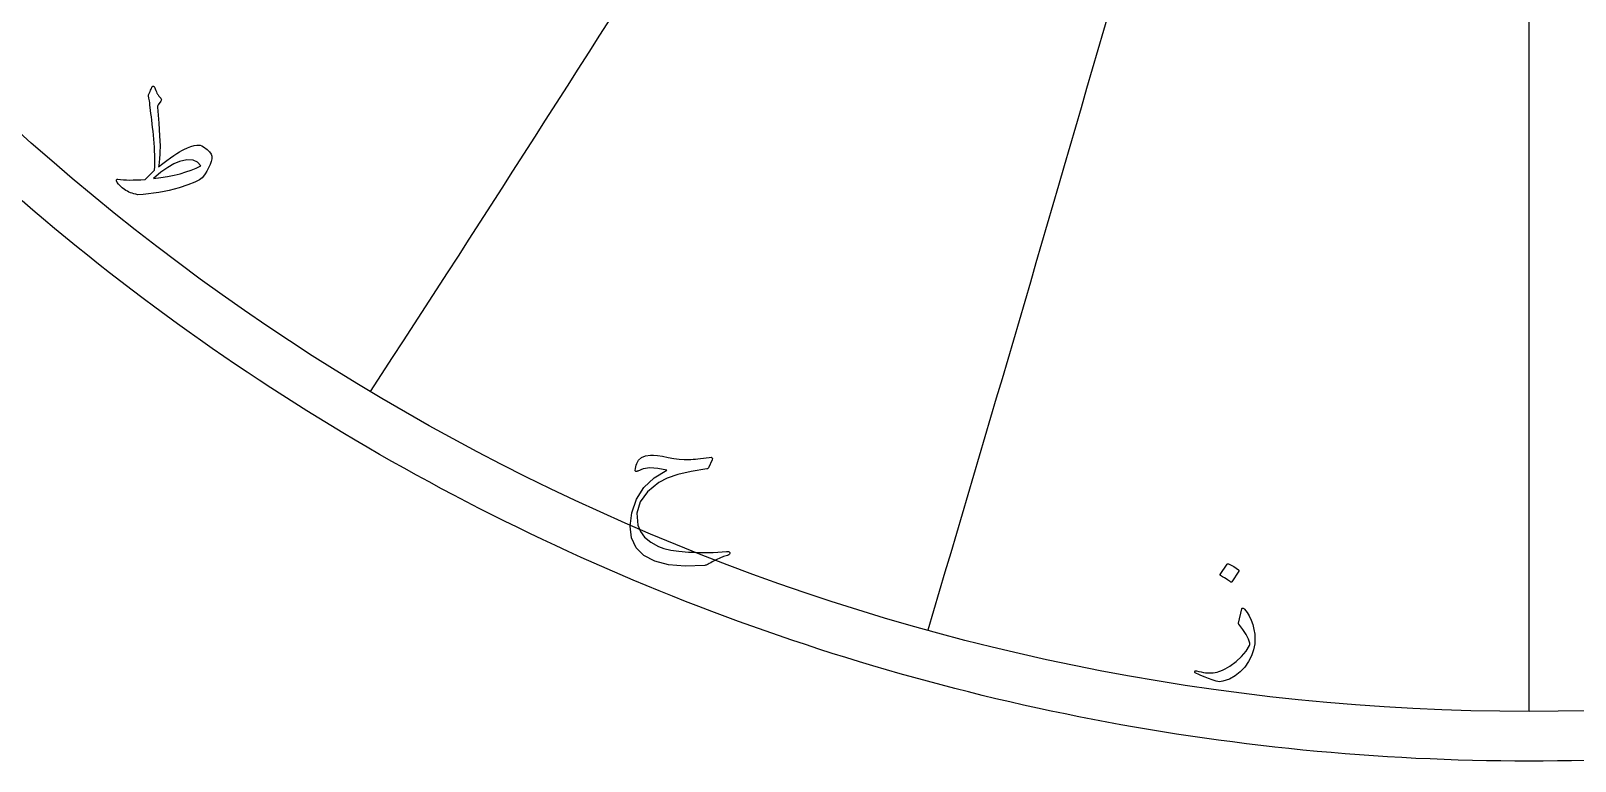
# Model space of a CAD drawing. Header units: millimetres. Extents: x -68 to 68, y -68 to 70.
# Drawn here: x -44.46 to 1.37, y -68.47 to -46.8 of the extents above; entities that cross this region are included whole.
import ezdxf

# ---------------------------------------------------------------- set-up
doc = ezdxf.new("R2010")
doc.units = ezdxf.units.MM
for name, color, linetype in [('CUT_OUTER', 1, 'Continuous'), ('ENGRAVE', 7, 'Continuous'), ('TEXT', 5, 'Continuous')]:
    doc.layers.add(name, color=color, linetype=linetype)

msp = doc.modelspace()

# ---------------------------------------------------------------- linework, layer by layer
at = {"layer": 'CUT_OUTER'}
msp.add_lwpolyline([(1.6805, -68.4544), (1.2604, -68.4634), (0.8403, -68.4698), (0.4202, -68.4737), (0, -68.475), (-0.4202, -68.4737), (-0.8403, -68.4698), (-1.2604, -68.4634), (-1.6805, -68.4544), (-2.1005, -68.4428), (-2.5204, -68.4286), (-2.9402, -68.4118), (-3.3599, -68.3925), (-3.7795, -68.3706), (-4.1989, -68.3461), (-4.6182, -68.3191), (-5.0373, -68.2895), (-5.4563, -68.2573), (-5.875, -68.2225), (-6.2935, -68.1852), (-6.7117, -68.1453), (-7.1297, -68.1028), (-7.5475, -68.0578), (-7.9649, -68.0102), (-8.3821, -67.96), (-8.7989, -67.9073), (-9.2154, -67.8521), (-9.6316, -67.7942), (-10.0474, -67.7339), (-10.4628, -67.6709), (-10.8778, -67.6055), (-11.2924, -67.5374), (-11.7066, -67.4669), (-12.1204, -67.3938), (-12.5337, -67.3181), (-12.9465, -67.24), (-13.3588, -67.1593), (-13.7706, -67.076), (-14.182, -66.9903), (-14.5927, -66.902), (-15.003, -66.8112), (-15.4126, -66.7179), (-15.8217, -66.6221), (-16.2302, -66.5237), (-16.6381, -66.4229), (-17.0453, -66.3196), (-17.4519, -66.2137), (-17.8579, -66.1054), (-18.2632, -65.9946), (-18.6677, -65.8813), (-19.0716, -65.7655), (-19.4748, -65.6472), (-19.8772, -65.5265), (-20.2789, -65.4033), (-20.6799, -65.2776), (-21.08, -65.1495), (-21.4794, -65.0189), (-21.8779, -64.8859), (-22.2756, -64.7505), (-22.6725, -64.6126), (-23.0685, -64.4722), (-23.4637, -64.3295), (-23.858, -64.1843), (-24.2513, -64.0367), (-24.6438, -63.8867), (-25.0354, -63.7343), (-25.4259, -63.5795), (-25.8156, -63.4222), (-26.2042, -63.2627), (-26.5919, -63.1007), (-26.9786, -62.9363), (-27.3643, -62.7696), (-27.7489, -62.6005), (-28.1325, -62.4291), (-28.515, -62.2553), (-28.8965, -62.0791), (-29.2768, -61.9007), (-29.6561, -61.7199), (-30.0342, -61.5367), (-30.4113, -61.3513), (-30.7871, -61.1635), (-31.1618, -60.9735), (-31.5354, -60.7811), (-31.9077, -60.5865), (-32.2789, -60.3896), (-32.6488, -60.1904), (-33.0175, -59.9889), (-33.385, -59.7852), (-33.7512, -59.5792), (-34.1161, -59.371), (-34.4798, -59.1605), (-34.8421, -58.9479), (-35.2032, -58.733), (-35.5629, -58.5159), (-35.9213, -58.2965), (-36.2783, -58.075), (-36.634, -57.8513), (-36.9882, -57.6255), (-37.3411, -57.3974), (-37.6926, -57.1672), (-38.0427, -56.9349), (-38.3913, -56.7004), (-38.7385, -56.4638), (-39.0842, -56.225), (-39.4285, -55.9841), (-39.7712, -55.7411), (-40.1125, -55.4961), (-40.4523, -55.2489), (-40.7905, -54.9996), (-41.1272, -54.7483), (-41.4624, -54.4949), (-41.796, -54.2395), (-42.128, -53.982), (-42.4584, -53.7225), (-42.7873, -53.461), (-43.1145, -53.1974), (-43.4401, -52.9319), (-43.764, -52.6644), (-44.0864, -52.3948), (-44.407, -52.1233), (-44.726, -51.8499)], dxfattribs=at)
at = {"layer": 'ENGRAVE'}
for points in [[(0, -67), (0, 67)], [(0, -67), (0, 67)], [(0, -67), (0, -28.7086)], [(0, -67), (0, -28.7086)]]:
    msp.add_lwpolyline(points, dxfattribs=at)
msp.add_circle((0, 0), 67, dxfattribs=at)
for centre, radius, start, end in [((-1083.7769, 625.7189), 1252.206, 326.9332513, 328.6864494), ((-2417.5214, 647.7729), 2503.1866, 343.4662896, 344.3428886)]:
    msp.add_arc(centre, radius, start, end, dxfattribs=at)
at = {"layer": 'TEXT'}
for points in [[(-40.9659, -48.6846), (-40.9457, -48.6383), (-40.9276, -48.5973), (-40.9116, -48.5617), (-40.8977, -48.5313), (-40.8863, -48.5066), (-40.8775, -48.4877), (-40.8714, -48.4747), (-40.8679, -48.4675), (-40.8608, -48.4582), (-40.852, -48.4515), (-40.8416, -48.4475), (-40.8296, -48.4462), (-40.8198, -48.4478), (-40.8115, -48.4526), (-40.8049, -48.4606), (-40.7998, -48.4717), (-40.7775, -48.526), (-40.7572, -48.5739), (-40.7391, -48.6154), (-40.7232, -48.6506), (-40.714, -48.666), (-40.7035, -48.6825), (-40.6916, -48.7001), (-40.6785, -48.7187), (-40.6637, -48.7384), (-40.6471, -48.7591), (-40.6286, -48.781), (-40.6082, -48.8039), (-40.5954, -48.827), (-40.5912, -48.8496), (-40.5954, -48.8717), (-40.6082, -48.8933), (-40.6891, -48.9997), (-40.7, -49.017), (-40.7072, -49.0349), (-40.7107, -49.0532), (-40.7104, -49.0721), (-40.6689, -49.5408), (-40.6423, -49.9205), (-40.6306, -50.2114), (-40.6337, -50.4134), (-40.6381, -50.4889), (-40.6428, -50.5576), (-40.6477, -50.6198), (-40.6529, -50.6753), (-40.6584, -50.7244), (-40.6641, -50.7674), (-40.6701, -50.8042), (-40.6763, -50.835), (-40.549, -50.7376), (-40.431, -50.6497), (-40.3222, -50.5715), (-40.2228, -50.5028), (-40.133, -50.4435), (-40.0531, -50.3932), (-39.9829, -50.3519), (-39.9227, -50.3197), (-39.8154, -50.2718), (-39.7151, -50.2346), (-39.6217, -50.208), (-39.5352, -50.192), (-39.4894, -50.1907), (-39.4415, -50.1994), (-39.3915, -50.2183), (-39.3393, -50.2473), (-39.236, -50.3205), (-39.1605, -50.3911), (-39.1126, -50.4589), (-39.0923, -50.5241), (-39.0937, -50.5968), (-39.1104, -50.6785), (-39.1426, -50.7692), (-39.1903, -50.869), (-39.2435, -50.9672), (-39.2925, -51.0489), (-39.3372, -51.1141), (-39.3776, -51.1628), (-39.4607, -51.2243), (-39.6033, -51.2938), (-39.8056, -51.3712), (-40.0674, -51.4566), (-40.2134, -51.4989), (-40.3618, -51.5365), (-40.5125, -51.5692), (-40.6657, -51.5971), (-40.8207, -51.6206), (-40.9771, -51.6397), (-41.1347, -51.6546), (-41.2937, -51.6653), (-41.3519, -51.6536), (-41.4071, -51.6397), (-41.4594, -51.6238), (-41.5088, -51.6057), (-41.5558, -51.5854), (-41.6009, -51.5631), (-41.6441, -51.5386), (-41.6855, -51.512), (-41.7581, -51.4588), (-41.8186, -51.4055), (-41.8667, -51.3523), (-41.9027, -51.2991), (-41.9223, -51.2549), (-41.9261, -51.2246), (-41.9138, -51.2081), (-41.8856, -51.2054), (-41.8059, -51.2149), (-41.7201, -51.2219), (-41.6281, -51.2266), (-41.5301, -51.2288), (-41.4259, -51.2287), (-41.3156, -51.2262), (-41.1991, -51.2212), (-41.0766, -51.2139), (-40.7956, -50.9371), (-40.7904, -50.8259), (-40.7876, -50.7136), (-40.7872, -50.6002), (-40.7892, -50.4858), (-40.7933, -50.37), (-40.7993, -50.2527), (-40.8071, -50.1337), (-40.8168, -50.0131), (-40.8278, -49.8938), (-40.8392, -49.7784), (-40.8512, -49.667), (-40.8637, -49.5597), (-40.8762, -49.456), (-40.8882, -49.3558), (-40.8996, -49.2591), (-40.9105, -49.1658), (-40.9208, -49.0794), (-40.9302, -49.0035), (-40.9389, -48.9379), (-40.9467, -48.8826), (-40.9538, -48.8375), (-40.96, -48.8023), (-40.9655, -48.7768), (-40.9701, -48.7613), (-40.9731, -48.7437), (-40.9733, -48.7251), (-40.9709, -48.7054), (-40.9659, -48.6846)], [(-40.0547, -50.6774), (-40.2194, -50.7458), (-40.4027, -50.8531), (-40.6047, -50.9992), (-40.8254, -51.1841), (-40.6115, -51.1576), (-40.4086, -51.125), (-40.2166, -51.0863), (-40.0355, -51.0415), (-39.8656, -50.991), (-39.7071, -50.9356), (-39.56, -50.875), (-39.4245, -50.8094), (-39.5165, -50.6958), (-39.6523, -50.6359), (-39.8316, -50.6298), (-40.0547, -50.6774)], [(-24.2497, -59.5363), (-24.3519, -59.7662), (-24.3612, -59.7814), (-24.3722, -59.7928), (-24.3847, -59.8005), (-24.3988, -59.8045), (-24.8712, -59.879), (-25.2664, -59.9706), (-25.5844, -60.0792), (-25.8252, -60.2048), (-26.1629, -60.4802), (-26.3798, -60.7828), (-26.4759, -61.1125), (-26.4512, -61.4694), (-26.3761, -61.6626), (-26.2489, -61.8335), (-26.0695, -61.982), (-25.838, -62.1081), (-25.6754, -62.1645), (-25.4729, -62.2103), (-25.2304, -62.2455), (-24.9481, -62.2699), (-24.798, -62.2771), (-24.65, -62.2816), (-24.5042, -62.2835), (-24.3604, -62.2827), (-24.2194, -62.2795), (-24.0815, -62.2742), (-23.9469, -62.2667), (-23.8154, -62.2572), (-23.7845, -62.255), (-23.7601, -62.2572), (-23.742, -62.2635), (-23.7303, -62.2742), (-23.7239, -62.2872), (-23.7217, -62.3008), (-23.7239, -62.3149), (-23.7303, -62.3295), (-23.7349, -62.3374), (-23.7404, -62.3439), (-23.7466, -62.3491), (-23.7537, -62.353), (-23.7613, -62.3563), (-23.7691, -62.3599), (-23.7772, -62.3637), (-23.7856, -62.3679), (-23.9083, -62.407), (-24.0166, -62.4477), (-24.1106, -62.49), (-24.1901, -62.5339), (-24.2411, -62.5656), (-24.2875, -62.5925), (-24.3294, -62.6146), (-24.3668, -62.6319), (-24.3992, -62.6452), (-24.4259, -62.6553), (-24.4471, -62.6622), (-24.4626, -62.6659), (-25.0449, -62.6875), (-25.5399, -62.6457), (-25.9476, -62.5406), (-26.2681, -62.3721), (-26.4996, -62.1411), (-26.6364, -61.8526), (-26.6784, -61.5067), (-26.6257, -61.1032), (-26.4863, -60.6968), (-26.2681, -60.3506), (-25.9711, -60.0645), (-25.5953, -59.8386), (-25.8614, -59.7878), (-26.0935, -59.7758), (-26.2915, -59.8027), (-26.4554, -59.8684), (-26.4698, -59.8737), (-26.4831, -59.8769), (-26.4953, -59.878), (-26.5065, -59.8769), (-26.5158, -59.8734), (-26.5225, -59.8673), (-26.5265, -59.8585), (-26.5278, -59.8471), (-26.5219, -59.7941), (-26.5129, -59.7417), (-26.5007, -59.6898), (-26.4852, -59.6385), (-26.4309, -59.5387), (-26.3447, -59.4649), (-26.2265, -59.4173), (-26.0764, -59.3957), (-25.9814, -59.3965), (-25.8625, -59.4075), (-25.7196, -59.4285), (-25.5527, -59.4596), (-25.3805, -59.4908), (-25.2216, -59.5118), (-25.0761, -59.5227), (-24.9438, -59.5235), (-24.8802, -59.5207), (-24.8129, -59.5166), (-24.7418, -59.5111), (-24.667, -59.5043), (-24.5885, -59.4959), (-24.5063, -59.4857), (-24.4203, -59.4736), (-24.3306, -59.4596), (-24.2793, -59.458), (-24.2487, -59.4703), (-24.2388, -59.4963), (-24.2497, -59.5363)], [(-8.9587, -62.6301), (-8.9534, -62.6248), (-8.946, -62.6216), (-8.9364, -62.6206), (-8.9247, -62.6216), (-8.8419, -62.6552), (-8.7639, -62.6961), (-8.6907, -62.7446), (-8.6224, -62.8005), (-8.6157, -62.809), (-8.6128, -62.8175), (-8.6136, -62.826), (-8.6181, -62.8345), (-8.8182, -63.1581), (-8.8257, -63.1659), (-8.8353, -63.1677), (-8.847, -63.1637), (-8.8608, -63.1539), (-8.8728, -63.1454), (-8.8917, -63.1326), (-8.9175, -63.1156), (-8.9502, -63.0943), (-8.9904, -63.0687), (-9.0386, -63.0389), (-9.0947, -63.0049), (-9.1589, -62.9665), (-9.1674, -62.9601), (-9.1716, -62.9538), (-9.1716, -62.9474), (-9.1674, -62.941)], [(-8.5244, -63.9544), (-8.522, -63.9467), (-8.5191, -63.9406), (-8.5156, -63.936), (-8.5116, -63.9331), (-8.4997, -63.9321), (-8.485, -63.9374), (-8.4677, -63.9491), (-8.4478, -63.9672), (-8.3701, -64.0595), (-8.303, -64.1662), (-8.2466, -64.2873), (-8.2008, -64.4228), (-8.1651, -64.5686), (-8.1433, -64.7123), (-8.1353, -64.8539), (-8.1412, -64.9934), (-8.179, -65.177), (-8.2413, -65.3532), (-8.328, -65.5219), (-8.4393, -65.6832), (-8.5723, -65.8293), (-8.7245, -65.9482), (-8.8959, -66.0401), (-9.0865, -66.1047), (-9.1376, -66.1156), (-9.1887, -66.1186), (-9.2398, -66.1135), (-9.2909, -66.1005), (-9.4086, -66.0594), (-9.515, -66.0212), (-9.6098, -65.9859), (-9.6933, -65.9536), (-9.765, -65.9242), (-9.8247, -65.8977), (-9.8725, -65.8741), (-9.9083, -65.8535), (-9.9157, -65.8471), (-9.9211, -65.8407), (-9.9243, -65.8343), (-9.9253, -65.828), (-9.9245, -65.8197), (-9.9221, -65.812), (-9.9181, -65.8048), (-9.9125, -65.7981), (-9.9054, -65.7931), (-9.8966, -65.7907), (-9.8862, -65.791), (-9.8742, -65.7939), (-9.8013, -65.8135), (-9.7316, -65.8296), (-9.665, -65.8422), (-9.6017, -65.8514), (-9.541, -65.8571), (-9.4825, -65.8594), (-9.4261, -65.8582), (-9.3718, -65.8535), (-9.3176, -65.8449), (-9.2616, -65.8317), (-9.2037, -65.814), (-9.144, -65.7918), (-9.0824, -65.7647), (-9.0189, -65.7327), (-8.9536, -65.6956), (-8.8864, -65.6534), (-8.6977, -65.5176), (-8.5361, -65.3702), (-8.4017, -65.2111), (-8.2945, -65.0402), (-8.2876, -65.0264), (-8.2838, -65.0104), (-8.2833, -64.9923), (-8.286, -64.9721), (-8.3307, -64.8526), (-8.4009, -64.7198), (-8.4967, -64.5737), (-8.6181, -64.4143), (-8.6234, -64.4042), (-8.6266, -64.3951), (-8.6277, -64.3871), (-8.6266, -64.3802)]]:
    msp.add_lwpolyline(points, close=True, dxfattribs=at)

doc.saveas('drawing.dxf')
